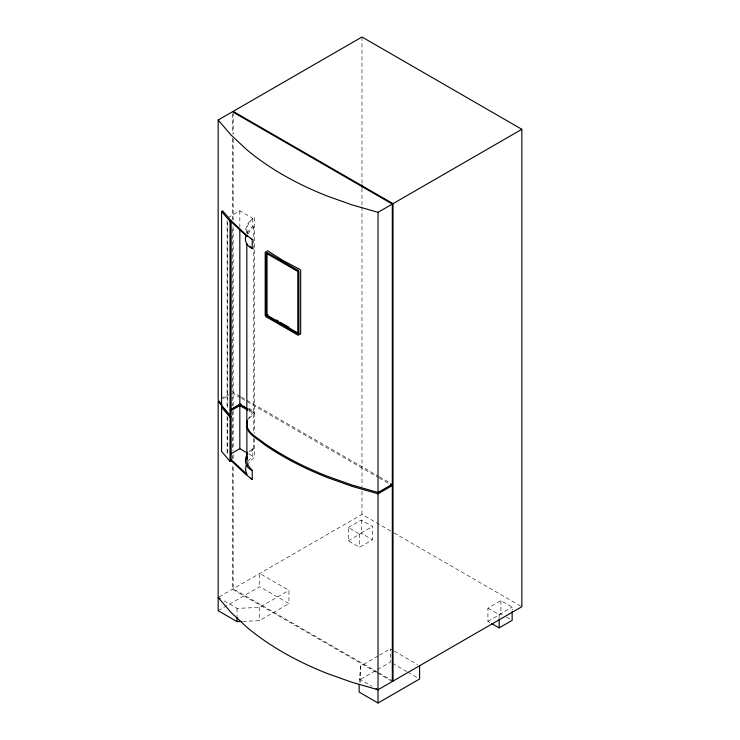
<?xml version="1.0" encoding="UTF-8"?>
<svg xmlns="http://www.w3.org/2000/svg" width="740" height="740" viewBox="0 0 740 740"><rect width="100%" height="100%" fill="white"/><g stroke="black" fill="none" stroke-linecap="round" stroke-linejoin="round"><path stroke-width="0.56" stroke-dasharray="3.7 2.78" d="M359.15 682.178L360.759 665.972L378.519 655.723M360.361 682.437L360.759 665.972M245.458 229.715L247.863 223.471L252.821 218.328L239.825 210.817L228.651 217.273M246.836 233.211C245.773 226.745 249.426 220.724 254.579 217.097L254.579 411.616L251.498 414.28L248.094 419.118M247.049 233.072L250.324 228.54L252.821 226.375L252.821 218.328M248.094 233.692L251.498 228.854L253.746 226.903L252.821 226.375M247.576 465.543L249.139 462.574L254.579 457.052L254.579 438.94M249.139 418.433L254.579 412.92L248.732 409.544M249.093 451.807L252.821 448.153L253.746 448.681L249.139 453.481M247.863 461.344L252.821 456.201L252.821 448.153M221.02 398.546L228.642 394.143M222.925 398.74L228.642 395.438M219.151 596.893L361.98 514.429L392.959 532.319M348.29 527.528L361.286 520.026L372.525 526.519L372.525 539.756L359.538 547.258L348.29 540.774L348.29 527.528L359.538 534.021L372.525 526.519M218.161 610.704L259.731 586.709L288.961 603.581L288.961 590.344L259.731 573.463L259.731 586.709M348.29 540.774L361.286 533.272L372.525 539.756M224.118 600.908L237.031 608.363L259.361 607.429L288.961 590.344M242.609 621.369L259.361 620.675L288.961 603.581M379.509 655.15L390.359 648.888L393.282 650.571M360.759 679.218L376.549 670.098M377.529 669.534L390.359 662.124L390.359 648.888M489.788 622.46L487.91 621.378L487.91 608.141L500.906 600.64L512.145 607.133L512.145 610.435M487.91 608.141L499.158 614.626L512.145 607.133M487.91 621.378L500.906 613.876L502.774 614.959M240.445 396.557L232.453 391.941L232.453 225.922M241.444 397.13L378.316 476.162M379.315 476.736L392.311 484.238M240.445 397.852L232.453 393.236L232.453 405.918M241.444 398.435L378.316 477.457M379.315 478.031L390.313 484.376M239.964 403.18L241.915 404.308M248.732 408.24L254.579 411.616M248.779 409.47L253.746 412.337L253.746 226.903M248.779 410.765L253.746 413.632L253.746 432.854M393.957 532.893L520.84 606.153M248.825 453.888L252.821 456.201M506.521 617.123L512.145 620.37M394.254 651.135L417.638 664.631M392.311 663.253L406.926 671.689M407.897 672.253L417.638 677.877M378.048 672.438L233.174 588.799L233.174 465.108M379.046 673.012L393.032 681.087M376.318 672.281L232.453 589.216L232.453 464.711M377.317 672.854L391.312 680.93M359.15 678.867L372.063 686.322M247.9 234.432L246.836 228.614M500.906 600.64L500.906 613.876M499.158 614.626L499.158 617.937M361.98 37L361.98 183.816M361.98 188.441L361.98 205.776M361.98 206.932L361.98 486.689M361.98 491.314L361.98 514.429M361.286 520.026L361.286 533.272M359.538 534.021L359.538 547.258M259.361 607.429L259.361 620.675M254.579 412.92L254.579 433.289M253.746 438.506L253.746 448.681M239.825 210.817L239.825 226.94M237.031 608.363L237.031 616.087M233.174 112.526L233.174 134.486M233.174 139.111L233.174 220.03M233.174 226.967L233.174 406.149M233.174 410.774L233.174 450.077M233.174 454.702L233.174 459.327M232.453 114.09L232.453 133.69M232.453 138.297L232.453 220.159M232.453 411.69L232.453 450.882M232.453 455.489L232.453 458.948M227.717 222.416L227.717 410.136M227.717 417.129L227.717 455.683M227.115 220.687L227.115 408.295M227.115 416.426L227.115 454.897"/><path stroke-width="1.11" d="M245.976 235.672C244.006 240.981 247.169 246.448 252.229 248.575L252.229 239.482L250.953 238.289M221.889 404.53L218.161 400.192L218.161 120.037L232.453 111.786L392.311 204.074L392.311 484.238L378.02 492.479L351.935 485.005L327.302 476.227A308.423 178.062 0 0 1 263.653 442.761C257.03 437.238 243.497 431.115 247.576 420.117M227.717 412.587L231.121 416.546L231.121 460.687L246.318 474.904L252.229 479.437L252.229 470.353L247.9 465.303L246.947 462.445L246.836 424.427L247.576 421.411M246.836 459.475L247.576 456.46M245.976 465.497L245.578 470.686L247.114 474.47L231.121 459.642M247.456 454.073C243.534 459.623 245.514 467.939 252.229 470.353M230.038 415.871L230.038 221.353L231.121 220.733L231.121 415.251L230.038 415.871L221.556 406.019L221.556 211.501L222.638 210.881L231.121 220.733L246.318 234.95L252.229 239.482M218.161 120.037L231.121 135.096L246.318 149.314A308.589 178.164 0 0 0 327.302 196.072L351.935 204.841L378.02 212.325L392.311 204.074M521.839 129.297L361.98 37L233.174 111.37L393.032 203.657L521.839 129.297L521.839 606.726L378.02 689.763L351.935 682.28L327.302 673.502A308.589 178.164 0 0 1 246.318 626.743L231.121 612.526L218.161 597.467L220.15 598.614M266.317 315.601L297.795 333.768L297.795 271.46L266.317 253.293L266.317 315.601L268.019 314.611M231.121 460.687L230.038 461.307L221.556 451.456L221.556 407.315L222.638 406.695M230.51 409.673L239.825 404.299L247.78 408.896M230.085 410.182L239.964 404.475L247.761 408.98M230.51 410.978L239.825 405.594L247.78 410.191M230.038 461.307L230.038 417.175L231.121 416.546M230.51 454.073L239.825 448.69L247.826 453.315M246.836 424.427C246.226 434.371 257.705 438.422 263.653 444.065A308.423 178.062 0 0 0 327.311 477.522L351.935 486.3L378.02 493.784L392.311 485.533L392.311 681.512M491.656 623.543L499.158 627.871L512.145 620.37L512.145 611.545M359.15 684.38L359.15 692.104L378.02 703L419.589 678.996L419.589 665.76M227.115 411.893L218.161 401.487L218.161 610.704L237.031 621.6L241.499 621.415M288.831 327.182L280.21 322.344M297.536 332.787L267.038 315.175L267.038 254.024M390.313 484.376L392.311 485.533M376.031 688.616L378.02 689.763M276.455 319.967L278.332 321.151M231.121 221.769L247.114 236.597L246.568 235.792M249.676 246.179L252.229 248.575M250.953 478.243L252.229 479.437M221.556 211.501L230.038 221.353M221.556 407.315L230.038 417.175M499.158 619.047L499.158 627.871M393.032 203.657L393.032 681.087M378.02 212.325L378.02 492.479M378.02 493.784L378.02 703M361.98 184.972L361.98 187.285M246.836 243.571L246.836 423.123M239.825 229.243L239.825 404.299M239.825 405.594L239.825 448.69M237.031 617.188L237.031 621.6M299.496 334.082A1.591 0.962 57.6 0 0 300.671 333.407L300.671 271.099A1.591 0.962 57.6 0 0 299.496 269.184L283.022 260.517L268.019 251.008A1.591 0.879 62.3 0 0 267.001 251.258M297.795 270.165L266.317 251.989A1.591 0.916 60 0 0 265.188 252.645L265.188 314.953A1.591 0.916 60 0 0 266.317 316.896L297.795 335.072A1.591 0.916 60 0 0 298.914 334.415L298.914 272.107A1.591 0.916 60 0 0 297.795 270.165"/></g></svg>
